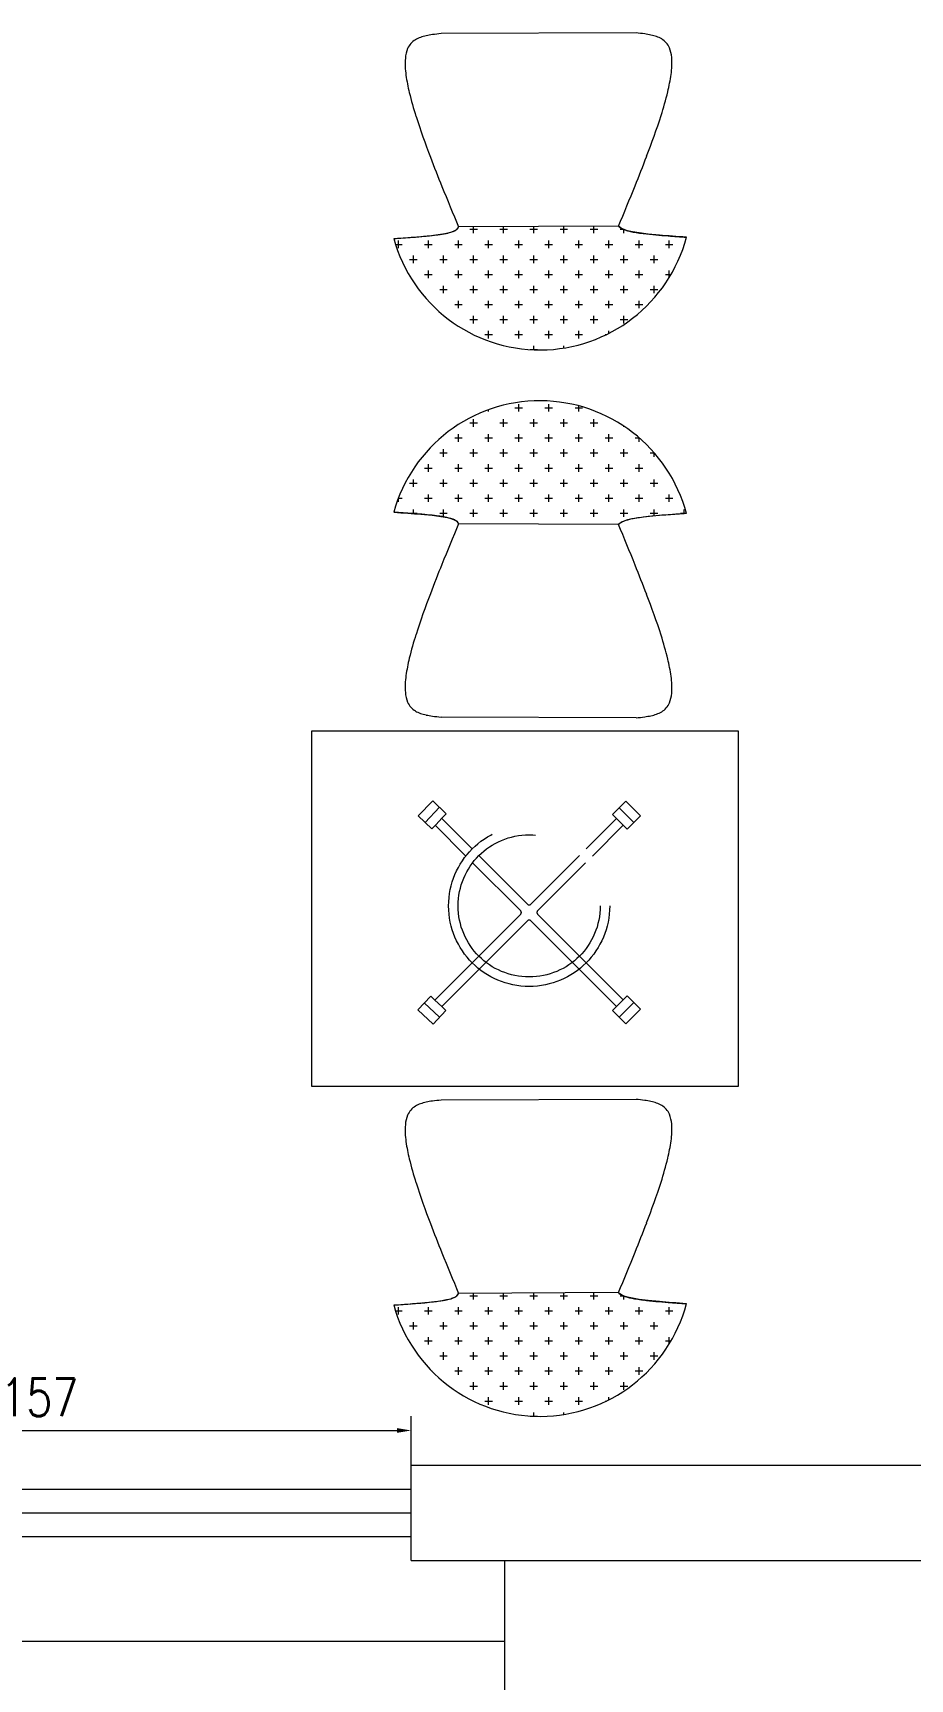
# Model space of a CAD drawing. Extents: x 3270 to 6851, y -140 to 2884.
# Drawn here: x 4199.5 to 4384.7, y 197.7 to 545 of the extents above; entities that cross this region are included whole.
import ezdxf

# ---------------------------------------------------------------- set-up
doc = ezdxf.new("R2010")
doc.units = 0
doc.header["$LTSCALE"] = 20
doc.linetypes.add('ACAD_ISO03W100', pattern=[30, 12, -18])
doc.layers.get('0').update_dxf_attribs({"linetype": 'CONTINUOUS', "lineweight": 15})
doc.layers.get('DEFPOINTS').update_dxf_attribs({"linetype": 'CONTINUOUS'})
doc.layers.add('ö-cam', color=7, linetype='CONTINUOUS', lineweight=18, true_color=0x1bb1af)
doc.layers.add('Ö-MOBİLYA', color=31, linetype='CONTINUOUS', lineweight=18)
doc.styles.add('ROMANSTW', font='Romanstw.shx', dxfattribs={"width": 0.8})
doc.dimstyles.new('ÖLÇÜ-8', dxfattribs={"dimtxt": 8, "dimasz": 3, "dimexe": 3, "dimexo": 0, "dimgap": 3, "dimtad": 1, "dimdec": 0, "dimzin": 0, "dimdsep": 46, "dimtxsty": 'ROMANSTW', "dimsah": 1, "dimcen": 0.09, "dimclrt": 256, "dimadec": 0, "dimazin": 0, "dimtfac": 1, "dimtdec": 0, "dimtix": 1, "dimtmove": 0, "dimatfit": 0, "dimfxl": 1, "dimtolj": 1, "dimtzin": 0, "dimlwd": 9, "dimlwe": 9, "dimarcsym": 0})

# ---------------------------------------------------------------- blocks, each defined once
blk = doc.blocks.new('*D170')
at = {"color": 0, "linetype": 'Continuous', "lineweight": 9, "transparency": 16777216}
for p, q in [((4122.38, 242.74), (4122.38, 253.14)), ((4125.38, 250.14), (4276.38, 250.14)), ((4279.38, 237.74), (4279.38, 253.14))]:
    blk.add_line(p, q, dxfattribs=at)
at = {"color": 0, "linetype": 'Continuous', "transparency": 16777216}
for points in [[(4125.38, 250.64), (4125.38, 249.64), (4122.38, 250.14)], [(4276.38, 250.64), (4276.38, 249.64), (4279.38, 250.14)]]:
    blk.add_solid(points, dxfattribs=at)
at = {"layer": 'DEFPOINTS', "color": 0, "linetype": 'Continuous', "transparency": 16777216}
for p in [(4279.38, 250.14), (4122.38, 242.74), (4279.38, 237.74)]:
    blk.add_point(p, dxfattribs=at)
at = {"linetype": 'Continuous', "transparency": 16777216, "insert": (4200.88, 257.14), "char_height": 8, "attachment_point": 5, "style": 'ROMANSTW'}
blk.add_mtext('\\A1;157', dxfattribs=at)
blk = doc.blocks.new('*D171')
at = {"color": 0, "linetype": 'Continuous', "lineweight": 9, "transparency": 16777216}
for p, q in [((4099.48, 205.68), (4099.48, 180.97)), ((4299.05, 205.68), (4299.05, 180.97)), ((4102.48, 183.97), (4296.05, 183.97))]:
    blk.add_line(p, q, dxfattribs=at)
at = {"color": 0, "linetype": 'Continuous', "transparency": 16777216}
for points in [[(4102.48, 184.47), (4102.48, 183.47), (4099.48, 183.97)], [(4296.05, 184.47), (4296.05, 183.47), (4299.05, 183.97)]]:
    blk.add_solid(points, dxfattribs=at)
at = {"layer": 'DEFPOINTS', "color": 0, "linetype": 'Continuous', "transparency": 16777216}
for p in [(4099.48, 205.68), (4299.05, 205.68), (4299.05, 183.97)]:
    blk.add_point(p, dxfattribs=at)
at = {"linetype": 'Continuous', "transparency": 16777216, "insert": (4199.26, 190.97), "char_height": 8, "attachment_point": 5, "style": 'ROMANSTW'}
blk.add_mtext('\\A1;200', dxfattribs=at)

msp = doc.modelspace()

# ---------------------------------------------------------------- linework, layer by layer
for p, q in [((4279.38, 222.74), (4279.38, 242.74)), ((4553.38, 242.74), (4279.38, 242.74)), ((4279.38, 222.74), (4573.38, 222.74)), ((4279.38, 222.74), (4573.38, 222.74)), ((4299.05, 222.74), (4299.05, 205.68)), ((4099.48, 205.68), (4299.05, 205.68))]:
    msp.add_line(p, q)
at = {"layer": 'ö-cam'}
for p, q in [((4122.38, 237.74), (4279.38, 237.74)), ((4122.38, 232.74), (4279.38, 232.74)), ((4122.38, 227.74), (4279.38, 227.74))]:
    msp.add_line(p, q, dxfattribs=at)
at = {"layer": 'Ö-MOBİLYA'}
for p, q in [((4326.82, 544.99), (4285.67, 544.84)), ((4323.13, 504.22, 33.61), (4289.36, 504.06, 32.32)), ((4323.13, 504.22), (4289.36, 504.06)), ((4323.13, 504.22), (4289.36, 504.06)), ((4292.53, 502.77), (4292.53, 504.08)), ((4298.88, 502.77), (4298.88, 504.11)), ((4305.23, 502.77), (4305.23, 504.13)), ((4311.58, 502.77), (4311.58, 504.16)), ((4317.93, 502.77), (4317.93, 504.19)), ((4276.05, 500.39), (4277.45, 500.39)), ((4276.66, 499.6), (4276.66, 501.19)), ((4282.21, 500.39), (4283.8, 500.39)), ((4283.01, 499.6), (4283.01, 501.19)), ((4288.56, 500.39), (4290.15, 500.39)), ((4289.36, 499.6), (4289.36, 501.19)), ((4291.74, 503.57), (4293.33, 503.57)), ((4294.91, 500.39), (4296.5, 500.39)), ((4295.71, 499.6), (4295.71, 501.19)), ((4298.09, 503.57), (4299.68, 503.57)), ((4301.26, 500.39), (4302.85, 500.39)), ((4302.06, 499.6), (4302.06, 501.19)), ((4304.44, 503.57), (4306.03, 503.57)), ((4307.61, 500.39), (4309.2, 500.39)), ((4308.41, 499.6), (4308.41, 501.19)), ((4310.79, 503.57), (4312.38, 503.57)), ((4313.96, 500.39), (4315.55, 500.39)), ((4314.76, 499.6), (4314.76, 501.19)), ((4317.14, 503.57), (4318.73, 503.57)), ((4320.31, 500.39), (4321.9, 500.39)), ((4321.11, 499.6), (4321.11, 501.19)), ((4323.49, 503.57), (4324.14, 503.57)), ((4324.28, 502.77), (4324.28, 503.51)), ((4326.66, 500.39), (4328.25, 500.39)), ((4327.46, 499.6), (4327.46, 501.19)), ((4333.01, 500.39), (4334.6, 500.39)), ((4333.81, 499.6), (4333.81, 501.19)), ((4279.04, 497.22), (4280.63, 497.22)), ((4279.83, 496.42), (4279.83, 498.01)), ((4285.39, 497.22), (4286.98, 497.22)), ((4286.18, 496.42), (4286.18, 498.01)), ((4291.74, 497.22), (4293.33, 497.22)), ((4292.53, 496.42), (4292.53, 498.01)), ((4298.09, 497.22), (4299.68, 497.22)), ((4298.88, 496.42), (4298.88, 498.01)), ((4304.44, 497.22), (4306.03, 497.22)), ((4305.23, 496.42), (4305.23, 498.01)), ((4310.79, 497.22), (4312.38, 497.22)), ((4311.58, 496.42), (4311.58, 498.01)), ((4317.14, 497.22), (4318.73, 497.22)), ((4317.93, 496.42), (4317.93, 498.01)), ((4323.49, 497.22), (4325.08, 497.22)), ((4324.28, 496.42), (4324.28, 498.01)), ((4329.84, 497.22), (4331.43, 497.22)), ((4330.63, 496.42), (4330.63, 498.01)), ((4282.21, 494.04), (4283.8, 494.04)), ((4283.01, 493.25), (4283.01, 494.84)), ((4288.56, 494.04), (4290.15, 494.04)), ((4289.36, 493.25), (4289.36, 494.84)), ((4294.91, 494.04), (4296.5, 494.04)), ((4295.71, 493.25), (4295.71, 494.84)), ((4301.26, 494.04), (4302.85, 494.04)), ((4302.06, 493.25), (4302.06, 494.84)), ((4307.61, 494.04), (4309.2, 494.04)), ((4308.41, 493.25), (4308.41, 494.84)), ((4313.96, 494.04), (4315.55, 494.04)), ((4314.76, 493.25), (4314.76, 494.84)), ((4320.31, 494.04), (4321.9, 494.04)), ((4321.11, 493.25), (4321.11, 494.84)), ((4326.66, 494.04), (4328.25, 494.04)), ((4327.46, 493.25), (4327.46, 494.84)), ((4333.01, 494.04), (4334.22, 494.04)), ((4333.81, 493.34), (4333.81, 494.84)), ((4285.39, 490.87), (4286.98, 490.87)), ((4286.18, 490.07), (4286.18, 491.66)), ((4291.74, 490.87), (4293.33, 490.87)), ((4292.53, 490.07), (4292.53, 491.66)), ((4298.09, 490.87), (4299.68, 490.87)), ((4298.88, 490.07), (4298.88, 491.66)), ((4304.44, 490.87), (4306.03, 490.87)), ((4305.23, 490.07), (4305.23, 491.66)), ((4310.79, 490.87), (4312.38, 490.87)), ((4311.58, 490.07), (4311.58, 491.66)), ((4317.14, 490.87), (4318.73, 490.87)), ((4317.93, 490.07), (4317.93, 491.66)), ((4323.49, 490.87), (4325.08, 490.87)), ((4324.28, 490.07), (4324.28, 491.66)), ((4329.84, 490.87), (4331.43, 490.87)), ((4330.63, 490.07), (4330.63, 491.66)), ((4283.01, 488.42), (4283.01, 488.49)), ((4283.7, 487.69), (4283.8, 487.69)), ((4288.56, 487.69), (4290.15, 487.69)), ((4289.36, 486.9), (4289.36, 488.49)), ((4294.91, 487.69), (4296.5, 487.69)), ((4295.71, 486.9), (4295.71, 488.49)), ((4301.26, 487.69), (4302.85, 487.69)), ((4302.06, 486.9), (4302.06, 488.49)), ((4307.61, 487.69), (4309.2, 487.69)), ((4308.41, 486.9), (4308.41, 488.49)), ((4313.96, 487.69), (4315.55, 487.69)), ((4314.76, 486.9), (4314.76, 488.49)), ((4320.31, 487.69), (4321.9, 487.69)), ((4321.11, 486.9), (4321.11, 488.49)), ((4326.66, 487.69), (4328.25, 487.69)), ((4327.46, 486.9), (4327.46, 488.49)), ((4291.74, 484.52), (4293.33, 484.52)), ((4292.53, 483.72), (4292.53, 485.31)), ((4298.09, 484.52), (4299.68, 484.52)), ((4298.88, 483.72), (4298.88, 485.31)), ((4304.44, 484.52), (4306.03, 484.52)), ((4305.23, 483.72), (4305.23, 485.31)), ((4310.79, 484.52), (4312.38, 484.52)), ((4311.58, 483.72), (4311.58, 485.31)), ((4317.14, 484.52), (4318.73, 484.52)), ((4317.93, 483.72), (4317.93, 485.31)), ((4323.49, 484.52), (4325.08, 484.52)), ((4324.28, 483.72), (4324.28, 485.31)), ((4294.91, 481.34), (4296.5, 481.34)), ((4295.71, 480.55), (4295.71, 482.14)), ((4301.26, 481.34), (4302.85, 481.34)), ((4302.06, 480.55), (4302.06, 482.14)), ((4307.61, 481.34), (4309.2, 481.34)), ((4308.41, 480.55), (4308.41, 482.14)), ((4313.96, 481.34), (4315.55, 481.34)), ((4314.76, 480.55), (4314.76, 482.14)), ((4320.31, 481.34), (4320.58, 481.34)), ((4321.11, 481.61), (4321.11, 482.14)), ((4304.49, 478.17), (4306.03, 478.17)), ((4305.23, 478.13), (4305.23, 478.96)), ((4311.58, 478.5), (4311.58, 478.96)), ((4295.71, 465.1), (4295.71, 465.5)), ((4301.26, 465.89), (4302.85, 465.89)), ((4302.06, 465.1), (4302.06, 466.69)), ((4307.61, 465.89), (4309.2, 465.89)), ((4308.41, 465.1), (4308.41, 466.69)), ((4313.96, 465.89), (4315.55, 465.89)), ((4314.76, 465.1), (4314.76, 466.32)), ((4291.74, 462.72), (4293.33, 462.72)), ((4292.53, 461.92), (4292.53, 463.51)), ((4298.09, 462.72), (4299.68, 462.72)), ((4298.88, 461.92), (4298.88, 463.51)), ((4304.44, 462.72), (4306.03, 462.72)), ((4305.23, 461.92), (4305.23, 463.51)), ((4310.79, 462.72), (4312.38, 462.72)), ((4311.58, 461.92), (4311.58, 463.51)), ((4317.14, 462.72), (4318.73, 462.72)), ((4317.93, 461.92), (4317.93, 463.51)), ((4324.28, 461.92), (4324.28, 462.02)), ((4288.56, 459.54), (4290.15, 459.54)), ((4289.36, 458.75), (4289.36, 460.34)), ((4294.91, 459.54), (4296.5, 459.54)), ((4295.71, 458.75), (4295.71, 460.34)), ((4301.26, 459.54), (4302.85, 459.54)), ((4302.06, 458.75), (4302.06, 460.34)), ((4307.61, 459.54), (4309.2, 459.54)), ((4308.41, 458.75), (4308.41, 460.34)), ((4313.96, 459.54), (4315.55, 459.54)), ((4314.76, 458.75), (4314.76, 460.34)), ((4320.31, 459.54), (4321.9, 459.54)), ((4321.11, 458.75), (4321.11, 460.34)), ((4326.66, 459.54), (4327.54, 459.54)), ((4327.46, 458.75), (4327.46, 459.61)), ((4285.39, 456.37), (4286.98, 456.37)), ((4286.18, 455.57), (4286.18, 457.16)), ((4291.74, 456.37), (4293.33, 456.37)), ((4292.53, 455.57), (4292.53, 457.16)), ((4298.09, 456.37), (4299.68, 456.37)), ((4298.88, 455.57), (4298.88, 457.16)), ((4304.44, 456.37), (4306.03, 456.37)), ((4305.23, 455.57), (4305.23, 457.16)), ((4310.79, 456.37), (4312.38, 456.37)), ((4311.58, 455.57), (4311.58, 457.16)), ((4317.14, 456.37), (4318.73, 456.37)), ((4317.93, 455.57), (4317.93, 457.16)), ((4323.49, 456.37), (4325.08, 456.37)), ((4324.28, 455.57), (4324.28, 457.16)), ((4329.84, 456.37), (4330.71, 456.37)), ((4330.63, 455.57), (4330.63, 456.46)), ((4282.21, 453.19), (4283.8, 453.19)), ((4283.01, 452.4), (4283.01, 453.99)), ((4288.56, 453.19), (4290.15, 453.19)), ((4289.36, 452.4), (4289.36, 453.99)), ((4294.91, 453.19), (4296.5, 453.19)), ((4295.71, 452.4), (4295.71, 453.99)), ((4301.26, 453.19), (4302.85, 453.19)), ((4302.06, 452.4), (4302.06, 453.99)), ((4307.61, 453.19), (4309.2, 453.19)), ((4308.41, 452.4), (4308.41, 453.99)), ((4313.96, 453.19), (4315.55, 453.19)), ((4314.76, 452.4), (4314.76, 453.99)), ((4320.31, 453.19), (4321.9, 453.19)), ((4321.11, 452.4), (4321.11, 453.99)), ((4326.66, 453.19), (4328.25, 453.19)), ((4327.46, 452.4), (4327.46, 453.99)), ((4333.01, 453.19), (4333.14, 453.19)), ((4279.04, 450.02), (4280.63, 450.02)), ((4279.83, 449.22), (4279.83, 450.81)), ((4285.39, 450.02), (4286.98, 450.02)), ((4286.18, 449.22), (4286.18, 450.81)), ((4291.74, 450.02), (4293.33, 450.02)), ((4292.53, 449.22), (4292.53, 450.81)), ((4298.09, 450.02), (4299.68, 450.02)), ((4298.88, 449.22), (4298.88, 450.81)), ((4304.44, 450.02), (4306.03, 450.02)), ((4305.23, 449.22), (4305.23, 450.81)), ((4310.79, 450.02), (4312.38, 450.02)), ((4311.58, 449.22), (4311.58, 450.81)), ((4317.14, 450.02), (4318.73, 450.02)), ((4317.93, 449.22), (4317.93, 450.81)), ((4323.49, 450.02), (4325.08, 450.02)), ((4324.28, 449.22), (4324.28, 450.81)), ((4329.84, 450.02), (4331.43, 450.02)), ((4330.63, 449.22), (4330.63, 450.81)), ((4276.66, 446.84), (4277.45, 446.84)), ((4276.66, 446.05), (4276.66, 446.83)), ((4282.21, 446.84), (4283.8, 446.84)), ((4283.01, 446.05), (4283.01, 447.64)), ((4288.56, 446.84), (4290.15, 446.84)), ((4289.36, 446.05), (4289.36, 447.64)), ((4294.91, 446.84), (4296.5, 446.84)), ((4295.71, 446.05), (4295.71, 447.64)), ((4301.26, 446.84), (4302.85, 446.84)), ((4302.06, 446.05), (4302.06, 447.64)), ((4307.61, 446.84), (4309.2, 446.84)), ((4308.41, 446.05), (4308.41, 447.64)), ((4313.96, 446.84), (4315.55, 446.84)), ((4314.76, 446.05), (4314.76, 447.64)), ((4320.31, 446.84), (4321.9, 446.84)), ((4321.11, 446.05), (4321.11, 447.64)), ((4326.66, 446.84), (4328.25, 446.84)), ((4327.46, 446.05), (4327.46, 447.64)), ((4333.01, 446.84), (4334.6, 446.84)), ((4333.81, 446.05), (4333.81, 447.64)), ((4279.04, 443.67), (4280.63, 443.67)), ((4279.83, 443.58), (4279.83, 444.46)), ((4285.39, 443.67), (4286.98, 443.67)), ((4286.18, 442.88), (4286.18, 444.46)), ((4323.13, 441.27, 33.61), (4289.36, 441.43, 32.32)), ((4323.13, 441.27), (4289.36, 441.43)), ((4323.13, 441.27), (4289.36, 441.43)), ((4291.74, 443.67), (4293.33, 443.67)), ((4292.53, 442.87), (4292.53, 444.46)), ((4298.09, 443.67), (4299.68, 443.67)), ((4298.88, 442.87), (4298.88, 444.46)), ((4304.44, 443.67), (4306.03, 443.67)), ((4305.23, 442.87), (4305.23, 444.46)), ((4310.79, 443.67), (4312.38, 443.67)), ((4311.58, 442.87), (4311.58, 444.46)), ((4317.14, 443.67), (4318.73, 443.67)), ((4317.93, 442.87), (4317.93, 444.46)), ((4321.11, 441.28), (4321.11, 441.29)), ((4323.49, 443.67), (4325.08, 443.67)), ((4324.28, 442.87), (4324.28, 444.46)), ((4329.84, 443.67), (4331.43, 443.67)), ((4330.63, 443.07), (4330.63, 444.46)), ((4336.19, 443.67), (4337.46, 443.67)), ((4336.98, 443.56), (4336.98, 444.46)), ((4326.82, 400.5), (4285.67, 400.65)), ((4258.38, 397.74), (4348.38, 397.74)), ((4258.38, 322.74), (4258.38, 397.74)), ((4348.38, 397.74), (4348.38, 322.74)), ((4348.38, 322.74), (4258.38, 322.74)), ((4326.82, 319.99), (4285.67, 319.84)), ((4323.13, 279.22, 33.61), (4289.36, 279.06, 32.32)), ((4323.13, 279.22), (4289.36, 279.06)), ((4323.13, 279.22), (4289.36, 279.06)), ((4291.74, 278.57), (4293.33, 278.57)), ((4292.53, 277.77), (4292.53, 279.08)), ((4298.09, 278.57), (4299.68, 278.57)), ((4298.88, 277.77), (4298.88, 279.11)), ((4304.44, 278.57), (4306.03, 278.57)), ((4305.23, 277.77), (4305.23, 279.13)), ((4310.79, 278.57), (4312.38, 278.57)), ((4311.58, 277.77), (4311.58, 279.16)), ((4317.14, 278.57), (4318.73, 278.57)), ((4317.93, 277.77), (4317.93, 279.19)), ((4323.49, 278.57), (4324.14, 278.57)), ((4324.28, 277.77), (4324.28, 278.51)), ((4276.05, 275.39), (4277.45, 275.39)), ((4276.66, 274.6), (4276.66, 276.19)), ((4282.21, 275.39), (4283.8, 275.39)), ((4283.01, 274.6), (4283.01, 276.19)), ((4288.56, 275.39), (4290.15, 275.39)), ((4289.36, 274.6), (4289.36, 276.19)), ((4294.91, 275.39), (4296.5, 275.39)), ((4295.71, 274.6), (4295.71, 276.19)), ((4301.26, 275.39), (4302.85, 275.39)), ((4302.06, 274.6), (4302.06, 276.19)), ((4307.61, 275.39), (4309.2, 275.39)), ((4308.41, 274.6), (4308.41, 276.19)), ((4313.96, 275.39), (4315.55, 275.39)), ((4314.76, 274.6), (4314.76, 276.19)), ((4320.31, 275.39), (4321.9, 275.39)), ((4321.11, 274.6), (4321.11, 276.19)), ((4326.66, 275.39), (4328.25, 275.39)), ((4327.46, 274.6), (4327.46, 276.19)), ((4333.01, 275.39), (4334.6, 275.39)), ((4333.81, 274.6), (4333.81, 276.19)), ((4279.04, 272.22), (4280.63, 272.22)), ((4279.83, 271.42), (4279.83, 273.01)), ((4285.39, 272.22), (4286.98, 272.22)), ((4286.18, 271.42), (4286.18, 273.01)), ((4291.74, 272.22), (4293.33, 272.22)), ((4292.53, 271.42), (4292.53, 273.01)), ((4298.09, 272.22), (4299.68, 272.22)), ((4298.88, 271.42), (4298.88, 273.01)), ((4304.44, 272.22), (4306.03, 272.22)), ((4305.23, 271.42), (4305.23, 273.01)), ((4310.79, 272.22), (4312.38, 272.22)), ((4311.58, 271.42), (4311.58, 273.01)), ((4317.14, 272.22), (4318.73, 272.22)), ((4317.93, 271.42), (4317.93, 273.01)), ((4323.49, 272.22), (4325.08, 272.22)), ((4324.28, 271.42), (4324.28, 273.01)), ((4329.84, 272.22), (4331.43, 272.22)), ((4330.63, 271.42), (4330.63, 273.01)), ((4282.21, 269.04), (4283.8, 269.04)), ((4283.01, 268.25), (4283.01, 269.84)), ((4288.56, 269.04), (4290.15, 269.04)), ((4289.36, 268.25), (4289.36, 269.84)), ((4294.91, 269.04), (4296.5, 269.04)), ((4295.71, 268.25), (4295.71, 269.84)), ((4301.26, 269.04), (4302.85, 269.04)), ((4302.06, 268.25), (4302.06, 269.84)), ((4307.61, 269.04), (4309.2, 269.04)), ((4308.41, 268.25), (4308.41, 269.84)), ((4313.96, 269.04), (4315.55, 269.04)), ((4314.76, 268.25), (4314.76, 269.84)), ((4320.31, 269.04), (4321.9, 269.04)), ((4321.11, 268.25), (4321.11, 269.84)), ((4326.66, 269.04), (4328.25, 269.04)), ((4327.46, 268.25), (4327.46, 269.84)), ((4333.01, 269.04), (4334.22, 269.04)), ((4333.81, 268.34), (4333.81, 269.84)), ((4285.39, 265.87), (4286.98, 265.87)), ((4286.18, 265.07), (4286.18, 266.66)), ((4291.74, 265.87), (4293.33, 265.87)), ((4292.53, 265.07), (4292.53, 266.66)), ((4298.09, 265.87), (4299.68, 265.87)), ((4298.88, 265.07), (4298.88, 266.66)), ((4304.44, 265.87), (4306.03, 265.87)), ((4305.23, 265.07), (4305.23, 266.66)), ((4310.79, 265.87), (4312.38, 265.87)), ((4311.58, 265.07), (4311.58, 266.66)), ((4317.14, 265.87), (4318.73, 265.87)), ((4317.93, 265.07), (4317.93, 266.66)), ((4323.49, 265.87), (4325.08, 265.87)), ((4324.28, 265.07), (4324.28, 266.66)), ((4329.84, 265.87), (4331.43, 265.87)), ((4330.63, 265.07), (4330.63, 266.66)), ((4283.01, 263.42), (4283.01, 263.49)), ((4283.7, 262.69), (4283.8, 262.69)), ((4288.56, 262.69), (4290.15, 262.69)), ((4289.36, 261.9), (4289.36, 263.49)), ((4294.91, 262.69), (4296.5, 262.69)), ((4295.71, 261.9), (4295.71, 263.49)), ((4301.26, 262.69), (4302.85, 262.69)), ((4302.06, 261.9), (4302.06, 263.49)), ((4307.61, 262.69), (4309.2, 262.69)), ((4308.41, 261.9), (4308.41, 263.49)), ((4313.96, 262.69), (4315.55, 262.69)), ((4314.76, 261.9), (4314.76, 263.49)), ((4320.31, 262.69), (4321.9, 262.69)), ((4321.11, 261.9), (4321.11, 263.49)), ((4326.66, 262.69), (4328.25, 262.69)), ((4327.46, 261.9), (4327.46, 263.49)), ((4291.74, 259.52), (4293.33, 259.52)), ((4292.53, 258.72), (4292.53, 260.31)), ((4295.71, 255.55), (4295.71, 257.14)), ((4298.09, 259.52), (4299.68, 259.52)), ((4298.88, 258.72), (4298.88, 260.31)), ((4302.06, 255.55), (4302.06, 257.14)), ((4304.44, 259.52), (4306.03, 259.52)), ((4305.23, 258.72), (4305.23, 260.31)), ((4308.41, 255.55), (4308.41, 257.14)), ((4310.79, 259.52), (4312.38, 259.52)), ((4311.58, 258.72), (4311.58, 260.31)), ((4314.76, 255.55), (4314.76, 257.14)), ((4317.14, 259.52), (4318.73, 259.52)), ((4317.93, 258.72), (4317.93, 260.31)), ((4321.11, 256.61), (4321.11, 257.14)), ((4323.49, 259.52), (4325.08, 259.52)), ((4324.28, 258.72), (4324.28, 260.31)), ((4294.91, 256.34), (4296.5, 256.34)), ((4301.26, 256.34), (4302.85, 256.34)), ((4305.23, 253.13), (4305.23, 253.96)), ((4307.61, 256.34), (4309.2, 256.34)), ((4311.58, 253.5), (4311.58, 253.96)), ((4313.96, 256.34), (4315.55, 256.34)), ((4320.31, 256.34), (4320.58, 256.34)), ((4304.49, 253.17), (4306.03, 253.17))]:
    msp.add_line(p, q, dxfattribs=at)
at = {"layer": 'Ö-MOBİLYA', "linetype": 'ACAD_ISO03W100', "ltscale": 0.3}
for p, q in [((4283.91, 382.98), (4280.86, 379.79)), ((4283.03, 382.06), (4283.02, 382.07)), ((4286.77, 380.25), (4283.91, 382.98)), ((4321.86, 380.12), (4324.66, 382.91)), ((4324.66, 382.91), (4327.78, 379.79)), ((4325.51, 382.06), (4325.52, 382.07)), ((4283.72, 377.06), (4280.86, 379.79)), ((4281.69, 380.66), (4281.69, 380.67)), ((4285.34, 381.62), (4282.29, 378.42)), ((4282.55, 381.56), (4282.54, 381.57)), ((4285.93, 379.39), (4284.55, 377.94)), ((4292.25, 372.84), (4285.82, 379.27)), ((4285.93, 379.39), (4286.77, 380.25)), ((4316.29, 372.84), (4322.72, 379.27)), ((4322.72, 379.27), (4321.86, 380.12)), ((4322.72, 379.27), (4324.14, 377.86)), ((4323.26, 381.52), (4326.38, 378.4)), ((4324.98, 377), (4327.78, 379.79)), ((4326.93, 380.65), (4326.93, 380.65)), ((4284.55, 377.94), (4283.72, 377.06)), ((4290.92, 371.34), (4284.44, 377.82)), ((4317.62, 371.34), (4324.14, 377.86)), ((4324.14, 377.86), (4324.98, 377)), ((4302.48, 359.78), (4292.34, 369.92)), ((4303.91, 361.17), (4293.66, 371.42)), ((4304.62, 361.17), (4314.87, 371.42)), ((4306.06, 359.78), (4316.19, 369.92)), ((4302.48, 359.08), (4284.35, 340.95)), ((4306.06, 359.08), (4324.14, 341)), ((4303.91, 357.69), (4285.81, 339.58)), ((4304.62, 357.69), (4322.72, 339.59)), ((4283.48, 341.79), (4280.78, 338.9)), ((4284.35, 340.95), (4283.48, 341.79)), ((4285.81, 339.59), (4284.35, 340.95)), ((4322.72, 339.59), (4324.14, 341)), ((4323.26, 337.34), (4326.38, 340.46)), ((4324.14, 341), (4324.98, 341.86)), ((4324.98, 341.86), (4327.78, 339.06)), ((4283.99, 335.88), (4280.78, 338.9)), ((4281.91, 337.82), (4281.91, 337.81)), ((4285.35, 337.33), (4282.13, 340.35)), ((4282.82, 336.97), (4282.81, 336.96)), ((4286.7, 338.77), (4283.99, 335.88)), ((4285.81, 339.59), (4286.7, 338.77)), ((4322.72, 339.59), (4321.86, 338.74)), ((4321.86, 338.74), (4324.66, 335.94)), ((4324.66, 335.94), (4327.78, 339.06)), ((4326.93, 338.21), (4326.93, 338.2)), ((4326.93, 338.21), (4326.93, 338.2)), ((4283.02, 336.79), (4283.02, 336.79)), ((4283.32, 336.5), (4283.31, 336.49)), ((4325.51, 336.8), (4325.52, 336.79)), ((4325.51, 336.8), (4325.52, 336.79))]:
    msp.add_line(p, q, dxfattribs=at)
for radius in [17, 15]:
    msp.add_circle((4304.27, 360.82), radius, dxfattribs=at)
at = {"layer": 'Ö-MOBİLYA'}
for centre, radius, start, end in [((4282.21, 540.19), 3.89, 120.2652, 157.3617), ((4283.22, 538.6), 5.78, 109.2111, 120.9458), ((4284.45, 535.21), 9.38, 101.8317, 109.5251), ((4286.09, 527.79), 16.99, 97.6068, 102.0965), ((4290.99, 490.9), 54.2, 95.6363, 97.5829), ((4321.5, 491.06), 54.2, 82.4171, 84.3637), ((4326.4, 527.94), 16.99, 77.9035, 82.3932), ((4328.04, 535.37), 9.38, 70.4749, 78.1683), ((4329.27, 538.76), 5.78, 59.0542, 70.7889), ((4330.28, 540.35), 3.89, 22.6383, 59.7348), ((4327.51, 539.3), 6.86, 4.3165, 21.8488), ((4294.03, 538.46), 15.94, 175.6975, 188.6155), ((4284.98, 539.14), 6.86, 158.1512, 175.6835), ((4318.46, 538.62), 15.94, 351.3845, 4.3025), ((4315.56, 541.28), 37.65, 187.9485, 193.5965), ((4296.93, 541.44), 37.65, 346.4035, 352.0515), ((4349.22, 549.45), 72.29, 193.6201, 197.7655), ((4263.27, 549.61), 72.29, 342.2345, 346.3799), ((4429.32, 575.2), 156.42, 197.7979, 201.1346), ((4183.17, 575.36), 156.42, 338.8654, 342.2021), ((4626.41, 650.24), 367.31, 200.9662, 202.0049), ((3986.08, 650.39), 367.31, 337.9951, 339.0338), ((5300.3, 923.52), 1094.51, 202.05105, 202.53468), ((3312.19, 923.68), 1094.51, 337.46532, 337.94895), ((4288.07, 504.57), 1.38, 303.727, 331.1261), ((4288.09, 504.55), 1.35, 303.4988, 327.5026), ((4287.12, 505.14), 2.48, 327.9512, 334.3213), ((4287.43, 504.98), 2.14, 329.7805, 334.6585), ((4326.52, 508.04), 5.11, 228.4812, 231.0773), ((4327.03, 508.65), 5.9, 228.6556, 230.9029), ((4325.4, 506.6), 3.29, 230.3148, 239.3617), ((4325.44, 506.65), 3.35, 230.407, 247.8347), ((4325.66, 507.08), 3.83, 239.8018, 247.3025), ((4306.54, 510.11, 97.96), 32, 195.3906, 345.135), ((4306.54, 510.11), 32, 195.3906, 345.135), ((4306.54, 510.11), 32, 195.3906, 345.135), ((4235.78, 1089.14), 588.88, 273.88596, 274.27266), ((4235.78, 1089.14), 588.88, 273.88596, 274.27266), ((4268.31, 652.73), 151.27, 274.2984, 275.2791), ((4266.86, 671.31), 169.89, 274.3175, 274.9186), ((4274.01, 588.99), 87.27, 274.8725, 276.348), ((4275.08, 578.61), 76.83, 275.3376, 276.8886), ((4278.43, 549.99), 48.02, 276.2601, 278.3669), ((4279.27, 543.73), 41.7, 276.9201, 279.1455), ((4281.21, 531.02), 28.85, 278.3755, 280.2455), ((4282.52, 523.46), 21.17, 279.1926, 282.5063), ((4283.15, 520.37), 18.03, 280.2238, 282.6895), ((4284.71, 513.45), 10.93, 282.6582, 285.9608), ((4284.71, 513.45), 10.93, 282.6582, 285.9608), ((4285.94, 509.16), 6.46, 285.9179, 290.3887), ((4285.94, 509.16), 6.46, 285.9179, 290.3887), ((4286.88, 506.65), 3.79, 290.3387, 296.3745), ((4286.88, 506.65), 3.79, 290.3387, 296.3745), ((4287.54, 505.31), 2.29, 296.3427, 304.2346), ((4287.54, 505.31), 2.29, 296.3427, 304.2346), ((4326.64, 509.51), 6.45, 247.5266, 253.4336), ((4326.64, 509.51), 6.45, 247.5266, 253.4336), ((4328.24, 514.96), 12.13, 253.5599, 257.7703), ((4328.24, 514.96), 12.13, 253.5599, 257.7703), ((4330.52, 525.64), 23.05, 257.8437, 260.778), ((4330.52, 525.64), 23.05, 257.8437, 260.778), ((4333.61, 544.85), 42.51, 260.8242, 262.8884), ((4333.61, 544.85), 42.51, 260.8242, 262.8884), ((4338.14, 581.88), 79.81, 262.9474, 264.8802), ((4338.14, 581.88), 79.81, 262.9474, 264.8802), ((4346.47, 674.2), 172.51, 264.8637, 265.7169), ((4346.47, 674.2), 172.51, 264.8637, 265.7169), ((4382.31, 1156.43), 656.07, 265.74038, 266.08139), ((4382.31, 1156.43), 656.07, 265.74038, 266.08139), ((4306.54, 435.38, 97.96), 32, 14.865, 164.6094), ((4306.54, 435.38), 32, 14.865, 164.6094), ((4306.54, 435.38), 32, 14.865, 164.6094), ((4235.78, -143.65), 588.88, 85.72734, 86.11404), ((4235.78, -143.65), 588.88, 85.72734, 86.11404), ((4268.31, 292.75), 151.27, 84.7209, 85.7016), ((4266.86, 274.18), 169.89, 85.0814, 85.6825), ((4274.01, 356.49), 87.27, 83.652, 85.1275), ((4275.08, 366.88), 76.83, 83.1114, 84.6624), ((4278.43, 395.5), 48.02, 81.6331, 83.7399), ((4279.27, 401.76), 41.7, 80.8545, 83.0799), ((4281.21, 414.47), 28.85, 79.7545, 81.6245), ((5300.3, 21.96), 1094.51, 157.46532, 157.94895), ((4282.52, 422.03), 21.17, 77.4937, 80.8074), ((4283.15, 425.11), 18.03, 77.3105, 79.7762), ((4284.71, 432.04), 10.93, 74.0392, 77.3418), ((4284.71, 432.04), 10.93, 74.0392, 77.3418), ((4285.94, 436.33), 6.46, 69.6113, 74.0821), ((4285.94, 436.33), 6.46, 69.6113, 74.0821), ((4286.88, 438.84), 3.79, 63.6255, 69.6613), ((4286.88, 438.84), 3.79, 63.6255, 69.6613), ((4287.54, 440.18), 2.29, 55.7654, 63.6573), ((4287.54, 440.18), 2.29, 55.7654, 63.6573), ((4288.07, 440.92), 1.38, 28.8739, 56.273), ((4288.09, 440.94), 1.35, 32.4974, 56.5012), ((4287.12, 440.35), 2.48, 25.6787, 32.0488), ((4287.43, 440.51), 2.14, 25.3415, 30.2195), ((4326.52, 437.45), 5.11, 128.9227, 131.5188), ((4327.03, 436.84), 5.9, 129.0971, 131.3444), ((3312.19, 21.81), 1094.51, 22.05105, 22.53468), ((4325.44, 438.84), 3.35, 112.1653, 129.593), ((4325.4, 438.89), 3.29, 120.6383, 129.6852), ((4325.66, 438.41), 3.83, 112.6975, 120.1982), ((4326.64, 435.98), 6.45, 106.5664, 112.4734), ((4326.64, 435.98), 6.45, 106.5664, 112.4734), ((4328.24, 430.53), 12.13, 102.2297, 106.4401), ((4328.24, 430.53), 12.13, 102.2297, 106.4401), ((4330.52, 419.85), 23.05, 99.222, 102.1563), ((4330.52, 419.85), 23.05, 99.222, 102.1563), ((4333.61, 400.64), 42.51, 97.1116, 99.1758), ((4333.61, 400.64), 42.51, 97.1116, 99.1758), ((4338.14, 363.61), 79.81, 95.1198, 97.0526), ((4338.14, 363.61), 79.81, 95.1198, 97.0526), ((4346.47, 271.29), 172.51, 94.2831, 95.1363), ((4346.47, 271.29), 172.51, 94.2831, 95.1363), ((4382.31, -210.94), 656.07, 93.91861, 94.25962), ((4382.31, -210.94), 656.07, 93.91861, 94.25962), ((4626.41, 295.25), 367.31, 157.9951, 159.0338), ((3986.08, 295.09), 367.31, 20.9662, 22.0049), ((4429.32, 370.28), 156.42, 158.8654, 162.2021), ((4183.17, 370.13), 156.42, 17.7979, 21.1346), ((4349.22, 396.04), 72.29, 162.2345, 166.3799), ((4263.27, 395.88), 72.29, 13.6201, 17.7655), ((4315.56, 404.21), 37.65, 166.4035, 172.0515), ((4296.93, 404.05), 37.65, 7.9485, 13.5965), ((4294.03, 407.03), 15.94, 171.3845, 184.3025), ((4318.46, 406.87), 15.94, 355.6975, 8.6155), ((4284.98, 406.35), 6.86, 184.3165, 201.8488), ((4282.21, 405.3), 3.89, 202.6383, 239.7348), ((4330.28, 405.14), 3.89, 300.2652, 337.3617), ((4327.51, 406.19), 6.86, 338.1512, 355.6835), ((4283.22, 406.89), 5.78, 239.0542, 250.7889), ((4284.45, 410.28), 9.38, 250.4749, 258.1683), ((4286.09, 417.7), 16.99, 257.9035, 262.3932), ((4290.99, 454.59), 54.2, 262.4171, 264.3637), ((4321.5, 454.43), 54.2, 275.6363, 277.5829), ((4326.4, 417.55), 16.99, 277.6068, 282.0965), ((4328.04, 410.12), 9.38, 281.8317, 289.5251), ((4329.27, 406.73), 5.78, 289.2111, 300.9458), ((4286.09, 302.79), 16.99, 97.6068, 102.0965), ((4290.99, 265.9), 54.2, 95.6363, 97.5829), ((4321.5, 266.06), 54.2, 82.4171, 84.3637), ((4326.4, 302.94), 16.99, 77.9035, 82.3932), ((4328.04, 310.37), 9.38, 70.4749, 78.1683), ((4284.98, 314.14), 6.86, 158.1512, 175.6835), ((4282.21, 315.19), 3.89, 120.2652, 157.3617), ((4283.22, 313.6), 5.78, 109.2111, 120.9458), ((4284.45, 310.21), 9.38, 101.8317, 109.5251), ((4329.27, 313.76), 5.78, 59.0542, 70.7889), ((4330.28, 315.35), 3.89, 22.6383, 59.7348), ((4327.51, 314.3), 6.86, 4.3165, 21.8488), ((4294.03, 313.46), 15.94, 175.6975, 188.6155), ((4318.46, 313.62), 15.94, 351.3845, 4.3025), ((4315.56, 316.28), 37.65, 187.9485, 193.5965), ((4296.93, 316.44), 37.65, 346.4035, 352.0515), ((4349.22, 324.45), 72.29, 193.6201, 197.7655), ((4263.27, 324.61), 72.29, 342.2345, 346.3799), ((4429.32, 350.2), 156.42, 197.7979, 201.1346), ((4183.17, 350.36), 156.42, 338.8654, 342.2021), ((4626.41, 425.24), 367.31, 200.9662, 202.0049), ((3986.08, 425.39), 367.31, 337.9951, 339.0338), ((5300.3, 698.52), 1094.51, 202.05105, 202.53468), ((3312.19, 698.68), 1094.51, 337.46532, 337.94895), ((4284.71, 288.45), 10.93, 282.6582, 285.9608), ((4284.71, 288.45), 10.93, 282.6582, 285.9608), ((4285.94, 284.16), 6.46, 285.9179, 290.3887), ((4285.94, 284.16), 6.46, 285.9179, 290.3887), ((4286.88, 281.65), 3.79, 290.3387, 296.3745), ((4286.88, 281.65), 3.79, 290.3387, 296.3745), ((4287.54, 280.31), 2.29, 296.3427, 304.2346), ((4287.54, 280.31), 2.29, 296.3427, 304.2346), ((4288.07, 279.57), 1.38, 303.727, 331.1261), ((4288.09, 279.55), 1.35, 303.4988, 327.5026), ((4287.12, 280.14), 2.48, 327.9512, 334.3213), ((4287.43, 279.98), 2.14, 329.7805, 334.6585), ((4326.52, 283.04), 5.11, 228.4812, 231.0773), ((4327.03, 283.65), 5.9, 228.6556, 230.9029), ((4325.4, 281.6), 3.29, 230.3148, 239.3617), ((4325.44, 281.65), 3.35, 230.407, 247.8347), ((4325.66, 282.08), 3.83, 239.8018, 247.3025), ((4326.64, 284.51), 6.45, 247.5266, 253.4336), ((4326.64, 284.51), 6.45, 247.5266, 253.4336), ((4328.24, 289.96), 12.13, 253.5599, 257.7703), ((4328.24, 289.96), 12.13, 253.5599, 257.7703), ((4330.52, 300.64), 23.05, 257.8437, 260.778), ((4330.52, 300.64), 23.05, 257.8437, 260.778), ((4333.61, 319.85), 42.51, 260.8242, 262.8884), ((4333.61, 319.85), 42.51, 260.8242, 262.8884), ((4306.54, 285.11, 97.96), 32, 195.3906, 345.135), ((4306.54, 285.11), 32, 195.3906, 345.135), ((4306.54, 285.11), 32, 195.3906, 345.135), ((4235.78, 864.14), 588.88, 273.88596, 274.27266), ((4235.78, 864.14), 588.88, 273.88596, 274.27266), ((4268.31, 427.73), 151.27, 274.2984, 275.2791), ((4266.86, 446.31), 169.89, 274.3175, 274.9186), ((4274.01, 363.99), 87.27, 274.8725, 276.348), ((4275.08, 353.61), 76.83, 275.3376, 276.8886), ((4278.43, 324.99), 48.02, 276.2601, 278.3669), ((4279.27, 318.73), 41.7, 276.9201, 279.1455), ((4281.21, 306.02), 28.85, 278.3755, 280.2455), ((4282.52, 298.46), 21.17, 279.1926, 282.5063), ((4283.15, 295.37), 18.03, 280.2238, 282.6895), ((4338.14, 356.88), 79.81, 262.9474, 264.8802), ((4338.14, 356.88), 79.81, 262.9474, 264.8802), ((4346.47, 449.2), 172.51, 264.8637, 265.7169), ((4346.47, 449.2), 172.51, 264.8637, 265.7169), ((4382.31, 931.43), 656.07, 265.74038, 266.08139), ((4382.31, 931.43), 656.07, 265.74038, 266.08139)]:
    msp.add_arc(centre, radius, start, end, dxfattribs=at)
at = {"layer": 'Ö-MOBİLYA', "linetype": 'ACAD_ISO03W100', "ltscale": 0.3}
for centre, start, end in [((4302.12, 359.43), 315, 45), ((4304.27, 361.53), 225, 315), ((4304.27, 357.33), 45, 135), ((4306.41, 359.43), 135, 225)]:
    msp.add_arc(centre, 0.5, start, end, dxfattribs=at)
at = {"layer": 'Ö-MOBİLYA'}
for points in [[(4275.69, 501.61, 97.96), (4281.38, 502.03, 86.77), (4289.36, 504.06, 32.32)], [(4337.48, 501.89, 97.96), (4331.78, 502.32, 86.77), (4323.13, 504.22, 33.61)], [(4275.69, 443.88, 97.96), (4281.38, 443.46, 86.77), (4289.36, 441.43, 32.32)], [(4337.48, 443.59, 97.96), (4331.78, 443.17, 86.77), (4323.13, 441.27, 33.61)], [(4275.69, 276.61, 97.96), (4281.38, 277.03, 86.77), (4289.36, 279.06, 32.32)], [(4337.48, 276.89, 97.96), (4331.78, 277.32, 86.77), (4323.13, 279.22, 33.61)]]:
    msp.add_spline(points, degree=3, dxfattribs=at)

# ---------------------------------------------------------------- dimensions: what is measured, and where the dimension line sits
at = {"linetype": 'Continuous'}
for base, p1, p2, picture, middle in [((4279.38, 250.14), (4122.38, 242.74), (4279.38, 237.74), '*D170', (4200.88, 257.14)), ((4299.05, 183.97), (4099.48, 205.68), (4299.05, 205.68), '*D171', (4199.26, 190.97))]:
    dim = msp.add_linear_dim(base=base, p1=p1, p2=p2, dimstyle='ÖLÇÜ-8', dxfattribs=at)
    dim.commit()
    dim.dimension.update_dxf_attribs({"geometry": picture, "text_midpoint": middle})

doc.saveas('drawing.dxf')
